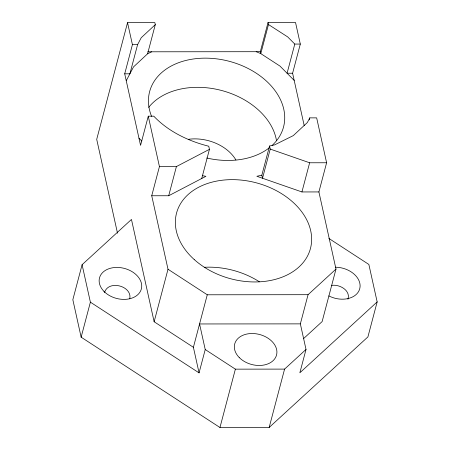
<?xml version="1.0" encoding="UTF-8"?>
<svg xmlns="http://www.w3.org/2000/svg" width="450" height="450" viewBox="0 0 450 450"><rect width="100%" height="100%" fill="white"/><g stroke="black" fill="none" stroke-linecap="round" stroke-linejoin="round"><path stroke-width="0.67" d="M126.242 80.741L133.526 66.892L147.583 53.809L155.289 24.637L154.845 22.629L127.541 22.652L96.711 139.348L117.506 233.213M154.131 321.75L131.462 219.442L82.091 264.713L90.388 302.169L199.063 372.876L193.399 347.299L154.131 321.75L168.007 269.241L151.729 195.761L168.699 195.75L201.735 178.493L209.441 149.333L208.755 146.233C188.466 141.131 168.322 131.541 153.787 116.184L148.269 116.19L140.558 145.361L124.706 73.823L132.418 44.646L127.541 22.652M155.289 24.637L141.233 37.716L137.593 44.646L129.887 73.817L124.706 73.823M82.091 264.713L72.838 299.717L81.141 337.179L219.96 427.5L269.162 427.455L367.909 336.915L377.162 301.905L368.859 264.448L328.86 238.421M81.141 337.179L90.388 302.169M151.729 195.761L159.435 166.59L148.269 116.19M168.699 195.75L176.406 166.573L209.441 149.333M294.193 80.415L279.973 66.077L260.786 53.623L260.342 51.615L268.031 22.523L295.532 22.5L300.308 44.066L292.601 73.237L304.189 125.55M268.031 22.523L268.476 24.536L260.786 53.623L256.196 51.705L147.78 51.801M193.399 347.299L207.27 294.789L168.007 269.241M199.063 372.876L205.228 349.537L199.564 323.961L300.353 323.871L308.064 294.694L335.993 269.083L318.898 191.936L326.61 162.759L316.659 117.866L309.797 117.872L307.344 122.541L293.287 135.619L274.528 144.911L269.544 146.008L261.838 175.185L262.519 178.251L270.225 149.074L269.544 146.008M268.476 24.536L287.679 36.9L294.789 44.072L287.083 73.243L292.601 73.237M219.96 427.5L235.378 369.152L205.228 349.537M309.257 119.908L309.797 117.872M261.838 175.185L256.854 176.282L301.928 191.947L309.639 162.776L326.61 162.759M269.162 427.455L284.58 369.107L306.022 349.447L300.353 323.871M306.022 349.447L299.858 372.786L377.162 301.905M335.993 269.083L322.121 321.598L303.497 338.67M104.535 292.59C108.163 279.608 132.519 285.817 129.746 298.806M347.923 299.222C350.887 290.34 339.328 284.046 331.667 285.424M201.735 178.493L205.909 176.327L202.264 175.624M147.583 53.809L151.644 51.801M256.196 51.705L260.342 51.615M294.789 44.072L300.308 44.066M132.418 44.646L137.593 44.646M159.435 166.59L176.406 166.573M301.928 191.947L318.898 191.936M207.27 294.789L308.064 294.694M235.378 369.152L284.58 369.107M270.225 149.074L309.639 162.776M138.971 138.184L141.812 141.053M188.466 139.297A38.953 27.928 14.8 0 1 235.901 159.953M204.272 267.294A69.249 49.646 14.8 0 1 259.374 281.779M148.663 107.381A69.249 49.646 14.8 0 1 221.119 90.36A69.249 49.646 14.8 0 1 276.474 140.513M151.566 116.359A69.249 49.646 14.8 0 1 227.233 60.789A69.249 49.646 14.8 0 1 272.109 145.429M269.556 147.606A69.249 49.646 14.8 0 1 206.752 158.006M335.272 267.221A21.639 15.514 14.8 0 1 359.837 288.326A21.639 15.514 14.8 0 1 328.843 295.903M194.209 259.526A69.249 49.646 14.8 0 0 308.897 253.091A69.249 49.646 14.8 0 0 227.396 179.775A69.249 49.646 14.8 0 0 194.209 259.526M104.017 291.42A21.639 15.514 14.8 0 0 140.389 291.386A21.639 15.514 14.8 0 0 116.893 267.424A21.639 15.514 14.8 0 0 104.017 291.42M239.214 357.502A21.639 15.514 14.8 0 0 275.58 357.469A21.639 15.514 14.8 0 0 252.084 333.506A21.639 15.514 14.8 0 0 239.214 357.502"/></g></svg>
